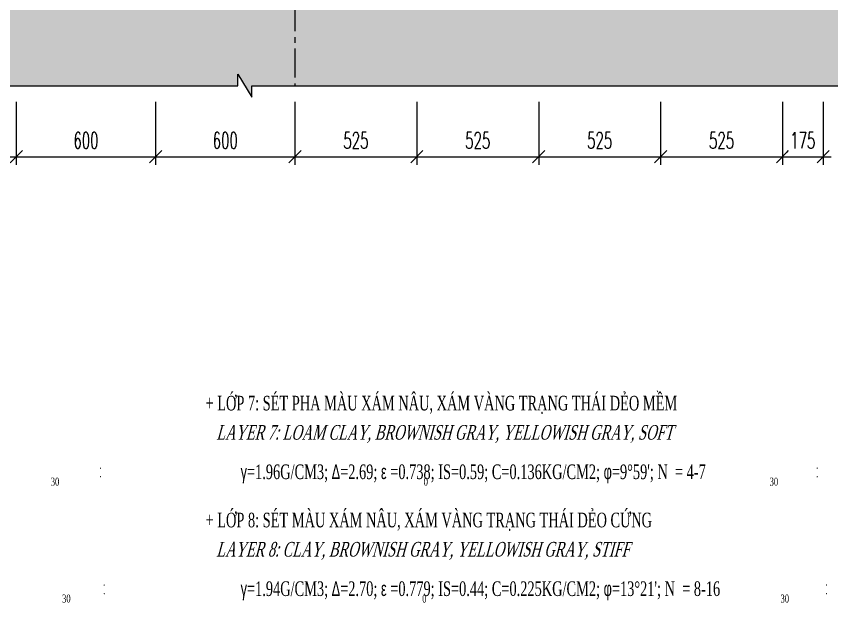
# Model space of a CAD drawing. Extents: x 9472 to 112692, y 46655 to 72187.
# Drawn here: x 100773 to 104285, y 63190 to 65718 of the extents above; entities that cross this region are included whole.
import ezdxf

# ---------------------------------------------------------------- set-up
doc = ezdxf.new("R2010")
doc.units = 0
doc.header["$LTSCALE"] = 10
doc.header["$MEASUREMENT"] = 0
doc.linetypes.add('CENTER', pattern=[2, 1.25, -0.25, 0.25, -0.25])
doc.layers.get('0').update_dxf_attribs({"color": 6, "linetype": 'CONTINUOUS'})
for name, color, linetype in [('Hatch', 8, 'CONTINUOUS'), ('Kich thuoc', 2, 'CONTINUOUS'), ('Net vang', 8, 'CONTINUOUS'), ('Text', 4, 'CONTINUOUS'), ('Tim', 8, 'CENTER')]:
    doc.layers.add(name, color=color, linetype=linetype)
doc.styles.add('Kichthuoc', font='romans.shx', dxfattribs={"width": 0.6})
doc.styles.get("Standard").update_dxf_attribs({"font": 'vntimeh.shx', "width": 0.65})
doc.dimstyles.new('Dim 350', dxfattribs={"dimscale": 350, "dimtxt": 0.2, "dimasz": 0.15, "dimexe": 0.1, "dimexo": 0.2, "dimgap": 0.1, "dimtad": 1, "dimdec": 0, "dimlfac": -1, "dimzin": 0, "dimdsep": 46, "dimtxsty": 'Kichthuoc', "dimblk": 'OBLIQUE', "dimcen": 0.1, "dimdle": 0.1, "dimclrd": 2, "dimclre": 2, "dimclrt": 4, "dimadec": 0, "dimazin": 0, "dimtfac": 1, "dimtdec": 0, "dimtix": 1, "dimtmove": 2, "dimatfit": 3, "dimfxl": 1, "dimtfill": 1, "dimtolj": 1, "dimtzin": 0, "dimarcsym": 0})

# ---------------------------------------------------------------- blocks, each defined once
blk = doc.blocks.new('_Oblique')
at = {"color": 0, "linetype": 'ByBlock', "lineweight": -2}
blk.add_line((-0.5, -0.5), (0.5, 0.5), dxfattribs=at)
blk = doc.blocks.new('*D30')
at = {"layer": 'Kich thuoc', "color": 2, "lineweight": -2}
for p, q in [((100773.2, 65348.7), (100773.2, 65077.7)), ((101373.2, 65348.7), (101373.2, 65077.7)), ((100738.2, 65112.7), (101408.2, 65112.7))]:
    blk.add_line(p, q, dxfattribs=at)
at = {"layer": 'Kich thuoc', "color": 2, "lineweight": -2, "xscale": 52.5, "yscale": 52.5, "zscale": 52.5, "rotation": 180}
blk.add_blockref('_Oblique', (100773.2, 65112.7), dxfattribs=at)
at = {"layer": 'Kich thuoc', "color": 2, "lineweight": -2, "xscale": 52.5, "yscale": 52.5, "zscale": 52.5}
blk.add_blockref('_Oblique', (101373.2, 65112.7), dxfattribs=at)
at = {"layer": 'Kich thuoc', "color": 4, "insert": (101073.2, 65182.7), "char_height": 70, "attachment_point": 5, "style": 'Kichthuoc', "bg_fill": 3, "box_fill_scale": 1.25, "bg_fill_color": 9, "bg_fill_true_color": 13158600, "bg_fill_transparency": 11732736}
blk.add_mtext('\\A1;600', dxfattribs=at)
blk = doc.blocks.new('*D36')
at = {"layer": 'Kich thuoc', "color": 2, "lineweight": -2}
for p, q in [((100173.2, 65348.7), (100173.2, 65077.7)), ((100773.2, 65348.7), (100773.2, 65077.7)), ((100138.2, 65112.7), (100808.2, 65112.7))]:
    blk.add_line(p, q, dxfattribs=at)
at = {"layer": 'Kich thuoc', "color": 2, "lineweight": -2, "xscale": 52.5, "yscale": 52.5, "zscale": 52.5, "rotation": 180}
blk.add_blockref('_Oblique', (100173.2, 65112.7), dxfattribs=at)
at = {"layer": 'Kich thuoc', "color": 2, "lineweight": -2, "xscale": 52.5, "yscale": 52.5, "zscale": 52.5}
blk.add_blockref('_Oblique', (100773.2, 65112.7), dxfattribs=at)
at = {"layer": 'Kich thuoc', "color": 4, "insert": (100473.2, 65182.7), "char_height": 70, "attachment_point": 5, "style": 'Kichthuoc', "bg_fill": 3, "box_fill_scale": 1.25, "bg_fill_color": 9, "bg_fill_true_color": 13158600, "bg_fill_transparency": 3747904}
blk.add_mtext('\\A1;600', dxfattribs=at)
blk = doc.blocks.new('*D37')
at = {"layer": 'Kich thuoc', "color": 2, "lineweight": -2}
for p, q in [((104073.2, 65348.7), (104073.2, 65077.7)), ((104248.2, 65348.7), (104248.2, 65077.7)), ((104038.2, 65112.7), (104283.2, 65112.7))]:
    blk.add_line(p, q, dxfattribs=at)
at = {"layer": 'Kich thuoc', "color": 2, "lineweight": -2, "xscale": 52.5, "yscale": 52.5, "zscale": 52.5, "rotation": 180}
blk.add_blockref('_Oblique', (104073.2, 65112.7), dxfattribs=at)
at = {"layer": 'Kich thuoc', "color": 2, "lineweight": -2, "xscale": 52.5, "yscale": 52.5, "zscale": 52.5}
blk.add_blockref('_Oblique', (104248.2, 65112.7), dxfattribs=at)
at = {"layer": 'Kich thuoc', "color": 4, "insert": (104160.7, 65182.7), "char_height": 70, "attachment_point": 5, "style": 'Kichthuoc', "bg_fill": 3, "box_fill_scale": 1.25, "bg_fill_color": 9, "bg_fill_true_color": 13158600, "bg_fill_transparency": 5597876}
blk.add_mtext('\\A1;175', dxfattribs=at)
blk = doc.blocks.new('*D38')
at = {"layer": 'Kich thuoc', "color": 2, "lineweight": -2}
for p, q in [((101973.2, 65348.7), (101973.2, 65077.7)), ((102498.2, 65348.7), (102498.2, 65077.7)), ((101938.2, 65112.7), (102533.2, 65112.7))]:
    blk.add_line(p, q, dxfattribs=at)
at = {"layer": 'Kich thuoc', "color": 2, "lineweight": -2, "xscale": 52.5, "yscale": 52.5, "zscale": 52.5, "rotation": 180}
blk.add_blockref('_Oblique', (101973.2, 65112.7), dxfattribs=at)
at = {"layer": 'Kich thuoc', "color": 2, "lineweight": -2, "xscale": 52.5, "yscale": 52.5, "zscale": 52.5}
blk.add_blockref('_Oblique', (102498.2, 65112.7), dxfattribs=at)
at = {"layer": 'Kich thuoc', "color": 4, "insert": (102235.7, 65182.7), "char_height": 70, "attachment_point": 5, "style": 'Kichthuoc', "bg_fill": 3, "box_fill_scale": 1.25, "bg_fill_color": 9, "bg_fill_true_color": 13158600, "bg_fill_transparency": 3748992}
blk.add_mtext('\\A1;525', dxfattribs=at)
blk = doc.blocks.new('*D39')
at = {"layer": 'Kich thuoc', "color": 2, "lineweight": -2}
for p, q in [((101373.2, 65348.7), (101373.2, 65077.7)), ((101973.2, 65348.7), (101973.2, 65077.7)), ((101338.2, 65112.7), (102008.2, 65112.7))]:
    blk.add_line(p, q, dxfattribs=at)
at = {"layer": 'Kich thuoc', "color": 2, "lineweight": -2, "xscale": 52.5, "yscale": 52.5, "zscale": 52.5, "rotation": 180}
blk.add_blockref('_Oblique', (101373.2, 65112.7), dxfattribs=at)
at = {"layer": 'Kich thuoc', "color": 2, "lineweight": -2, "xscale": 52.5, "yscale": 52.5, "zscale": 52.5}
blk.add_blockref('_Oblique', (101973.2, 65112.7), dxfattribs=at)
at = {"layer": 'Kich thuoc', "color": 4, "insert": (101673.2, 65182.7), "char_height": 70, "attachment_point": 5, "style": 'Kichthuoc', "bg_fill": 3, "box_fill_scale": 1.25, "bg_fill_color": 9, "bg_fill_true_color": 13158600, "bg_fill_transparency": 11732736}
blk.add_mtext('\\A1;600', dxfattribs=at)
blk = doc.blocks.new('*D40')
at = {"layer": 'Kich thuoc', "color": 2, "lineweight": -2}
for p, q in [((103023.2, 65348.7), (103023.2, 65077.7)), ((103548.2, 65348.7), (103548.2, 65077.7)), ((102988.2, 65112.7), (103583.2, 65112.7))]:
    blk.add_line(p, q, dxfattribs=at)
at = {"layer": 'Kich thuoc', "color": 2, "lineweight": -2, "xscale": 52.5, "yscale": 52.5, "zscale": 52.5, "rotation": 180}
blk.add_blockref('_Oblique', (103023.2, 65112.7), dxfattribs=at)
at = {"layer": 'Kich thuoc', "color": 2, "lineweight": -2, "xscale": 52.5, "yscale": 52.5, "zscale": 52.5}
blk.add_blockref('_Oblique', (103548.2, 65112.7), dxfattribs=at)
at = {"layer": 'Kich thuoc', "color": 4, "insert": (103285.7, 65182.7), "char_height": 70, "attachment_point": 5, "style": 'Kichthuoc', "bg_fill": 3, "box_fill_scale": 1.25, "bg_fill_color": 9, "bg_fill_true_color": 13158600, "bg_fill_transparency": 3736176}
blk.add_mtext('\\A1;525', dxfattribs=at)
blk = doc.blocks.new('*D41')
at = {"layer": 'Kich thuoc', "color": 2, "lineweight": -2}
for p, q in [((102498.2, 65348.7), (102498.2, 65077.7)), ((103023.2, 65348.7), (103023.2, 65077.7)), ((102463.2, 65112.7), (103058.2, 65112.7))]:
    blk.add_line(p, q, dxfattribs=at)
at = {"layer": 'Kich thuoc', "color": 2, "lineweight": -2, "xscale": 52.5, "yscale": 52.5, "zscale": 52.5, "rotation": 180}
blk.add_blockref('_Oblique', (102498.2, 65112.7), dxfattribs=at)
at = {"layer": 'Kich thuoc', "color": 2, "lineweight": -2, "xscale": 52.5, "yscale": 52.5, "zscale": 52.5}
blk.add_blockref('_Oblique', (103023.2, 65112.7), dxfattribs=at)
at = {"layer": 'Kich thuoc', "color": 4, "insert": (102760.7, 65182.7), "char_height": 70, "attachment_point": 5, "style": 'Kichthuoc', "bg_fill": 3, "box_fill_scale": 1.25, "bg_fill_color": 9, "bg_fill_true_color": 13158600, "bg_fill_transparency": 3780624}
blk.add_mtext('\\A1;525', dxfattribs=at)
blk = doc.blocks.new('*D42')
at = {"layer": 'Kich thuoc', "color": 2, "lineweight": -2}
for p, q in [((103548.2, 65348.7), (103548.2, 65077.7)), ((104073.2, 65348.7), (104073.2, 65077.7)), ((103513.2, 65112.7), (104108.2, 65112.7))]:
    blk.add_line(p, q, dxfattribs=at)
at = {"layer": 'Kich thuoc', "color": 2, "lineweight": -2, "xscale": 52.5, "yscale": 52.5, "zscale": 52.5, "rotation": 180}
blk.add_blockref('_Oblique', (103548.2, 65112.7), dxfattribs=at)
at = {"layer": 'Kich thuoc', "color": 2, "lineweight": -2, "xscale": 52.5, "yscale": 52.5, "zscale": 52.5}
blk.add_blockref('_Oblique', (104073.2, 65112.7), dxfattribs=at)
at = {"layer": 'Kich thuoc', "color": 4, "insert": (103810.7, 65182.7), "char_height": 70, "attachment_point": 5, "style": 'Kichthuoc', "bg_fill": 3, "box_fill_scale": 1.25, "bg_fill_color": 9, "bg_fill_true_color": 13158600, "bg_fill_transparency": 11732736}
blk.add_mtext('\\A1;525', dxfattribs=at)

msp = doc.modelspace()

# ---------------------------------------------------------------- linework, layer by layer
at = {"layer": 'Net vang'}
msp.add_lwpolyline([(97721.9, 65418.7), (101727.3, 65418.7), (101727.3, 65468.7), (101787.3, 65368.7), (101787.3, 65418.7), (108214, 65418.7)], dxfattribs=at)

# ---------------------------------------------------------------- texts
at = {"layer": 'Text'}
for s, height, width, p in [('+ líp 7: sÐt pha mµu x¸m n©u, x¸m vµng tr¹ng th¸i dÎo mÒm', 63, 0.65, (101588.2, 64018.7)), ('.', 34.7, 0.7, (101131.6, 63767.2)), ('.', 34.7, 0.7, (104218.3, 63767.2)), ('30', 34.65, 0.7, (100921.6, 63694.2)), ('.', 34.7, 0.7, (101131.6, 63730.4)), ('0', 34.7, 0.7, (102527.9, 63694.2)), ('30', 34.65, 0.7, (104017.9, 63694.2)), ('.', 34.7, 0.7, (104218.3, 63730.4)), ('+ líp 8: sÐt mµu x¸m n©u, x¸m vµng tr¹ng th¸i dÎo cøng', 63, 0.65, (101588.2, 63514.7)), ('.', 34.7, 0.7, (101147.3, 63263.2)), ('.', 34.7, 0.7, (104258.7, 63263.2)), ('30', 34.65, 0.7, (100970.5, 63190.2)), ('.', 34.7, 0.7, (101147.3, 63226.4)), ('0', 34.7, 0.7, (102521.5, 63190.2)), ('30', 34.65, 0.7, (104065, 63190.2)), ('.', 34.7, 0.7, (104258.7, 63226.4))]:
    msp.add_text(s, height=height, dxfattribs=dict(at, width=width)).set_placement(p)
at = {"layer": 'Text', "oblique": 15, "width": 0.65}
for s, p in [('   layer 7: loam clay, brownish gray, yellowish gray, soft', (101588.2, 63892.7)), ('   layer 8: clay, brownish gray, yellowish gray, stiff', (101588.2, 63388.7))]:
    msp.add_text(s, height=63, dxfattribs=at).set_placement(p)
at = {"layer": 'Text', "char_height": 63, "width": 13860, "attachment_point": 7}
for s, insert in [("{\\Fgreeks.shx|c1;g}=1.96g/cm3; {\\Fgreeks.shx|c0;D}=2.69; {\\Fgreeks.shx|c1;e} =0.738; iS=0.59; C=0.136kg/cm2; {\\Fgreeks.shx|c1;f}=9°59'; n  = 4-7", (101739.4, 63703.7)), ("{\\Fgreeks.shx|c1;g}=1.94g/cm3; {\\Fgreeks.shx|c0;D}=2.70; {\\Fgreeks.shx|c1;e} =0.779; iS=0.44; C=0.225kg/cm2; {\\Fgreeks.shx|c1;f}=13°21'; n  = 8-16", (101739.4, 63199.7))]:
    msp.add_mtext(s, dxfattribs=dict(at, insert=insert))

# ---------------------------------------------------------------- next in the draw order: dimensions: what is measured, and where the dimension line sits
at = {"layer": 'Kich thuoc'}
dim = msp.add_linear_dim(base=(101373.2, 65112.7), p1=(100773.2, 65418.7), p2=(101373.2, 65418.7), dimstyle='Dim 350', dxfattribs=at)
dim.commit()
dim.dimension.update_dxf_attribs({"geometry": '*D30', "text_midpoint": (101073.2, 65182.7)})

# ---------------------------------------------------------------- next in the draw order: hatches: boundary and pattern name
at = {"layer": 'Hatch'}
h = msp.add_hatch(dxfattribs=at)
h.set_pattern_fill('CORK', color=256, scale=500, style=0)
h.set_pattern_definition([(0, (0, 0), (0, 62.5), []), (135, (31.25, -31.25), (-125, -125), [88.38835, -88.38835]), (135, (46.88, -31.25), (-125, -125), [88.38835, -88.38835]), (135, (62.5, -31.25), (-125, -125), [88.38835, -88.38835])])
h.paths.add_polyline_path([(107705.4, 65797.2, -0.087451), (107682.2, 65820.4, -0.087526), (107705.4, 65797.2, 0.414257), (107836.8, 65820.4, 0.520567), (107999.6, 65820.4, 0.520567), (107999.6, 65974.9, 0.07201), (108019.3, 65993.4), (104309.8, 65993.4, 0.07201), (104329.5, 65974.9, 0.520567), (104329.5, 65820.4, 0.414257), (104460.9, 65797.2, -0.087526), (104484.1, 65820.4, -0.087451), (104460.9, 65797.2, 0.41417), (104484.1, 65665.9, 0.520567), (104638.7, 65665.9, 0.520567), (104793.3, 65665.9, 0.520567), (104964.2, 65665.9, 0.520567), (105118.8, 65665.9, 0.520567), (105273.5, 65665.9, 0.520567), (105436.2, 65665.9, 0.520567), (105599, 65665.9, 0.520567), (105769.9, 65665.9, 0.520567), (105940.7, 65665.9, 0.520567), (106095.4, 65665.9, 0.520567), (106250, 65665.9, 0.520567), (106412.7, 65665.9, 0.520567), (106567.4, 65665.9, 0.520567), (106730.1, 65665.9, 0.520567), (106884.7, 65665.9, 0.520567), (107039.3, 65665.9, 0.520567), (107202.1, 65665.9, 0.520567), (107373, 65665.9, 0.520567), (107527.6, 65665.9, 0.520567), (107682.2, 65665.9, 0.41417)], flags=17)
h.paths.add_polyline_path([(99154, 65989.3), (99104.7, 65693.4), (99015.9, 65708.2), (99065.2, 66004.1)], flags=16)
h.paths.add_polyline_path([(99014.7, 65933), (98991.2, 65791.9), (98887.6, 65809.2), (98911.1, 65950.2)], flags=24)
h.paths.add_polyline_path([(99906.4, 65895.4), (99930, 65754.4), (99826.4, 65737.1), (99802.9, 65878.2)], flags=24)
h.paths.add_polyline_path([(103249.3, 65919.7), (103338.1, 65919.7), (103338.1, 65995), (103249.3, 65995)], flags=24)
h.paths.add_polyline_path([(99285.5, 66091.4), (99435.9, 66091.4), (99435.9, 66152.8), (99285.5, 66152.8)], flags=9)
h.paths.add_polyline_path([(99285.5, 65841.5), (99435.9, 65841.5), (99435.9, 65902.8), (99285.5, 65902.8)], flags=24)
edge = h.paths.add_edge_path()
edge.add_arc((103293.7, 65957.4), 54, 0, 360)
edge = h.paths.add_edge_path()
edge.add_line((108214, 65993.4), (108019.3, 65993.4))
edge.add_arc((107945.5, 66052.1), 94.3, 305, 321.4751, ccw=False)
edge.add_arc((107945.5, 65897.6), 94.3, -55, 55, ccw=False)
edge.add_arc((107918.2, 65877.4), 99.3, 215, 325, ccw=False)
edge.add_arc((107759.5, 65874.5), 94.4, 234.9915, 325, ccw=False)
edge.add_arc((107628.1, 65743.1), 94.3, -55, 34.9915, ccw=False)
edge.add_arc((107604.9, 65720), 94.4, 215, 325, ccw=False)
edge.add_arc((107450.3, 65720), 94.4, 215, 325, ccw=False)
edge.add_arc((107287.5, 65725.7), 104.3, 215, 325, ccw=False)
edge.add_arc((107120.7, 65722.9), 99.3, 215, 325, ccw=False)
edge.add_arc((106962, 65720), 94.4, 215, 325, ccw=False)
edge.add_arc((106807.4, 65720), 94.4, 215, 325, ccw=False)
edge.add_arc((106648.7, 65722.9), 99.3, 215, 325, ccw=False)
edge.add_arc((106490, 65720), 94.4, 215, 325, ccw=False)
edge.add_arc((106331.4, 65722.9), 99.3, 215, 325, ccw=False)
edge.add_arc((106172.7, 65720), 94.4, 215, 325, ccw=False)
edge.add_arc((106018.1, 65720), 94.4, 215, 325, ccw=False)
edge.add_arc((105855.3, 65725.7), 104.3, 215, 325, ccw=False)
edge.add_arc((105684.4, 65725.7), 104.3, 215, 325, ccw=False)
edge.add_arc((105517.6, 65722.9), 99.3, 215, 325, ccw=False)
edge.add_arc((105354.8, 65722.9), 99.3, 215, 325, ccw=False)
edge.add_arc((105196.1, 65720), 94.4, 215, 325, ccw=False)
edge.add_arc((105041.5, 65720), 94.4, 215, 325, ccw=False)
edge.add_arc((104878.8, 65725.7), 104.3, 215, 325, ccw=False)
edge.add_arc((104716, 65720), 94.4, 215, 325, ccw=False)
edge.add_arc((104561.4, 65720), 94.4, 215, 325, ccw=False)
edge.add_arc((104538.2, 65743.1), 94.3, 145.0085, 235, ccw=False)
edge.add_arc((104406.8, 65874.5), 94.4, 215, 305.0085, ccw=False)
edge.add_arc((104383.6, 65897.6), 94.3, 125, 235, ccw=False)
edge.add_arc((104383.6, 66052.1), 94.3, 218.5249, 235, ccw=False)
edge.add_line((104309.8, 65993.4), (104285.2, 65993.4))
edge.add_line((104285.2, 65993.4), (104285.2, 66072.7))
edge.add_line((104285.2, 66072.7), (99258.2, 66102.3))
edge.add_line((99258.2, 66102.3), (99258.2, 65852.4))
edge.add_line((99258.2, 65852.4), (99238.2, 65852.4))
edge.add_line((99238.2, 65852.4), (99238.2, 66102.4))
edge.add_line((99238.2, 66102.4), (97721.9, 66111.4))
edge.add_line((97721.9, 66111.4), (97721.9, 65418.7))
edge.add_line((97721.9, 65418.7), (101727.3, 65418.7))
edge.add_line((101727.3, 65418.7), (101727.3, 65468.7))
edge.add_line((101727.3, 65468.7), (101787.3, 65368.7))
edge.add_line((101787.3, 65368.7), (101787.3, 65418.7))
edge.add_line((101787.3, 65418.7), (108214, 65418.7))
edge.add_line((108214, 65418.7), (108214, 65993.4))

# ---------------------------------------------------------------- next in the draw order: dimensions: what is measured, and where the dimension line sits
at = {"layer": 'Kich thuoc'}
for base, p1, p2, picture, middle in [((100773.2, 65112.7), (100173.2, 65418.7), (100773.2, 65418.7), '*D36', (100473.2, 65182.7)), ((102498.2, 65112.7), (101973.2, 65418.7), (102498.2, 65418.7), '*D38', (102235.7, 65182.7)), ((103548.2, 65112.7), (103023.2, 65418.7), (103548.2, 65418.7), '*D40', (103285.7, 65182.7)), ((104248.2, 65112.7), (104073.2, 65418.7), (104248.2, 65418.7), '*D37', (104160.7, 65182.7))]:
    dim = msp.add_linear_dim(base=base, p1=p1, p2=p2, dimstyle='Dim 350', dxfattribs=at)
    dim.commit()
    dim.dimension.update_dxf_attribs({"geometry": picture, "text_midpoint": middle})

# ---------------------------------------------------------------- next in the draw order: dimensions: what is measured, and where the dimension line sits
for base, p1, p2, picture, middle in [((101973.2, 65112.7), (101373.2, 65418.7), (101973.2, 65418.7), '*D39', (101673.2, 65182.7)), ((103023.2, 65112.7), (102498.2, 65418.7), (103023.2, 65418.7), '*D41', (102760.7, 65182.7)), ((104073.2, 65112.7), (103548.2, 65418.7), (104073.2, 65418.7), '*D42', (103810.7, 65182.7))]:
    dim = msp.add_linear_dim(base=base, p1=p1, p2=p2, dimstyle='Dim 350', dxfattribs=at)
    dim.commit()
    dim.dimension.update_dxf_attribs({"geometry": picture, "text_midpoint": middle})

# ---------------------------------------------------------------- next in the draw order: linework, layer by layer
at = {"layer": 'Tim', "ltscale": 10}
msp.add_line((101973.2, 68778.4), (101973.2, 65418.7), dxfattribs=at)
msp.add_line((101973.2, 68778.4), (101973.2, 65418.7), dxfattribs=at)

doc.saveas('drawing.dxf')
